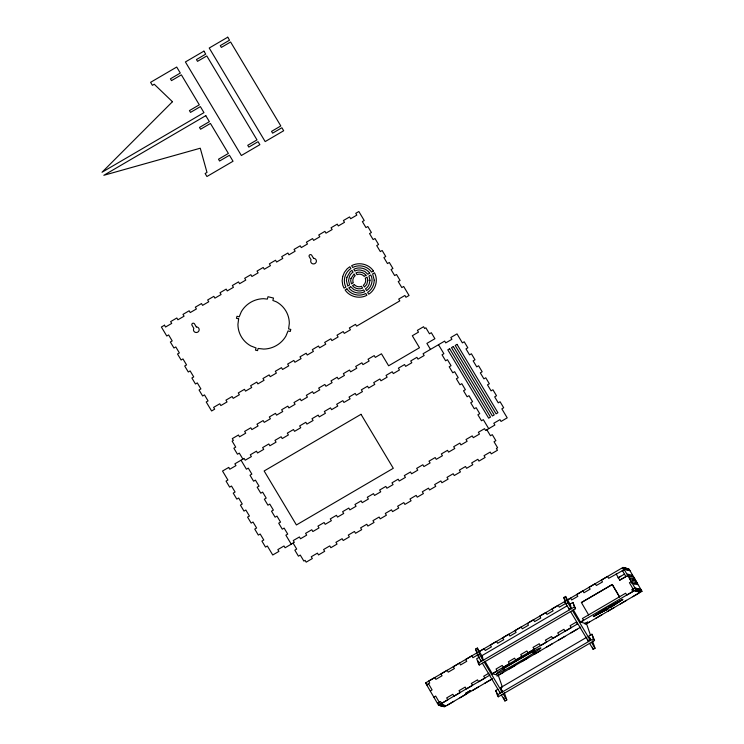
<?xml version="1.0" encoding="UTF-8"?>
<svg xmlns="http://www.w3.org/2000/svg" width="744" height="744" viewBox="0 0 744 744"><rect width="100%" height="100%" fill="white"/><g stroke="black" fill="none" stroke-linecap="round" stroke-linejoin="round"><path stroke-width="1.12" d="M601.059 611.698L597.014 614.404L606.63 608.397M612.256 605.765L615.409 603.747L609.364 607.55L610.015 607.727M503.521 670.772L508.877 667.731A25.761 1.144 -30.2 0 0 531.095 654.729L538.656 649.828A25.761 1.144 -30.2 0 0 537.103 649.41L528.407 654.004A25.761 1.144 -30.2 0 0 506.19 667.005L498.629 671.916A25.761 1.144 -30.2 0 0 500.182 672.334L503.521 670.772L502.33 668.819M600.799 611.568L593.312 616.562L603.83 609.717M603.914 610.034L600.715 612.238L606.751 608.434L606.109 608.257M613.251 605.439L619.11 601.58L611.075 606.76M601.831 611.057L606.5 608.36M612.21 605.951L609.494 607.588M612.284 606.267L622.812 599.422L609.885 607.69M603.226 609.968L606.239 608.294M609.624 607.625L611.68 606.509M584.412 623.779L587.686 622.003L585.351 623.76M480.726 659.826L481.275 661.407L477.685 655.418L475.509 649.121L477.36 648.043L482.689 657.287M568.965 608.211L569.513 609.792L565.924 603.803L563.747 597.506L565.598 596.428L570.36 604.705M492.575 678.695L444.531 706.8L438.495 705.173L425.549 682.936L477.109 652.767M478.876 651.735L622.998 567.43L629.033 569.058L641.988 591.294L586.012 624.039M479.006 651.772L484.167 648.647L485.246 650.498L491.412 646.889L490.333 645.039L496.508 641.421L497.587 643.281L503.753 639.673L502.674 637.813L508.849 634.204L509.928 636.055L516.094 632.447L515.015 630.596L521.191 626.987L522.269 628.838L528.435 625.23L527.487 623.416M528.37 622.895L533.532 619.771L534.611 621.621L540.776 618.013L539.698 616.162L545.873 612.554L546.952 614.404L553.118 610.796L552.039 608.936L558.214 605.328L559.293 607.188L565.459 603.57L564.51 601.756M567.151 600.213L570.555 598.111L571.634 599.962L577.8 596.353L576.721 594.503L582.896 590.894L583.975 592.745L590.141 589.136L589.062 587.286L595.237 583.677L596.316 585.528L602.482 581.92L601.403 580.069L607.578 576.451L608.657 578.311L624.728 569.458L623.649 567.607L622.226 568.807M478.197 654.627L472.905 657.715L471.826 655.864L465.651 659.472L466.73 661.323L460.564 664.931L459.485 663.081L453.31 666.689L454.389 668.549L448.223 672.158L447.144 670.298L440.969 673.906L442.048 675.766L435.882 679.374L434.803 677.524L428.628 681.132L429.707 682.983L426.628 684.787L427.27 684.964M477.685 655.418L479.545 654.329L477.36 648.043M565.924 603.803L567.774 602.714L565.598 596.428M479.731 656.952L476.644 658.756L479.266 665.015L575.521 608.704L572.908 602.445L569.82 604.249L571.364 608.713L567.774 602.714M479.545 654.329L483.126 660.328L481.582 655.864L566.975 605.914M618.087 577.837L624.253 574.229M618.218 577.874L620.729 576.293M588.597 614.888L581.399 602.528L612.247 584.486L619.575 596.874M619.659 580.153L627.806 575.493M612.377 584.524L581.399 602.528M625.797 576.674L619.78 580.19L616.19 574.015M478.187 663.211L574.452 606.909L572.908 602.445M632.251 575.391L627.341 574.07L628.42 575.921L633.33 577.251L632.251 575.391L630.401 576.479L627.452 575.679M632.558 580.181L634.409 579.102L635.488 580.952L629.61 579.39M636.566 582.803L631.656 581.483L632.735 583.333L637.645 584.663L636.566 582.803L634.716 583.891L631.768 583.091M488.985 673.153L483.693 676.25L484.902 678.137L478.736 681.746L477.527 679.858L471.352 683.466L472.561 685.354L466.395 688.963L465.186 687.075L459.011 690.683L460.22 692.571L454.054 696.179L452.845 694.292L446.67 697.909L447.879 699.797L441.713 703.406L440.504 701.518L437.416 703.322L438.067 703.489M438.495 705.173L490.064 675.003M491.831 673.98L577.465 623.993M579.976 622.412L635.953 589.667L641.988 591.294M491.951 674.008L497.243 670.921L496.034 669.033L502.209 665.424L503.418 667.312L509.584 663.695L508.375 661.807L514.55 658.198L515.759 660.086L521.925 656.478L520.716 654.59L526.891 650.981L528.101 652.869L534.266 649.261L533.057 647.373L539.233 643.765L540.442 645.653L546.608 642.044L545.399 640.156L551.574 636.548L552.783 638.436L558.949 634.827L557.74 632.93L563.915 629.322L565.124 631.21L571.29 627.601L570.081 625.713L576.256 622.105L577.335 623.956M580.106 622.449L583.631 620.384L582.422 618.496L625.611 593.228L626.82 595.116L632.995 591.508L631.786 589.62L634.874 587.816L636.594 589.843L634.744 590.931L637.031 589.964L635.953 588.104L637.459 590.076L635.609 591.164L637.887 590.197L636.808 588.337L638.324 590.308L636.473 591.396L638.752 590.429L638.101 588.69L639.18 590.541L637.329 591.629L639.617 590.662L638.538 588.802L640.045 590.773L638.194 591.861L640.472 590.894L639.394 589.034L640.909 591.006L639.059 592.094L641.337 591.127L640.259 589.267L640.909 589.443M439.146 705.349L441.425 704.382L439.574 705.461M440.002 705.582L442.289 704.615L440.439 705.693M440.867 705.814L443.145 704.847L441.294 705.926M441.731 706.047L444.01 705.08L442.159 706.158M442.587 706.279L444.875 705.312L443.024 706.391M443.452 706.512L445.73 705.544L443.88 706.623M497.727 675.571L503.149 672.511M585.881 624.002L589.536 621.975M496.983 676.119L580.72 627.136M572.443 610.508L590.373 640.5L588.83 636.036L591.917 634.232L594.53 640.491L498.275 696.793L495.653 690.544L497.969 689.186M484.204 662.123L502.135 692.115L500.591 687.651L586.979 637.115M497.197 694.998L593.461 638.687L591.917 634.232M501.363 694.989L504.953 700.997L506.804 699.909L504.209 692.441M589.592 643.374L593.182 649.382L595.033 648.294L592.447 640.826M608.09 607.206L610.536 605.793M608.35 607.281L609.829 606.425M608.48 607.318L618.98 601.552L614.144 604.044M606.286 609.559L607.774 608.704M608.034 608.778L593.433 616.599L605.932 609.875M605.225 610.508L608.164 608.806L600.845 612.266L604.807 610.275M610.182 606.109L622.682 599.385L607.96 607.178L608.601 607.346M609.122 607.048L615.279 603.719L611.317 605.709M606.639 609.252L597.144 614.432L600.752 612.731M630.112 570.908L628.392 568.881M623.305 570.657L622.226 570.369L625.955 576.581M633.711 577.093L637.31 583.268M634.409 579.102L629.498 577.772L630.577 579.632M631.405 581.678L629.424 582.719L634.102 590.755M638.901 593.098L632.726 596.716M626.56 600.324L620.384 603.933M614.219 607.541L608.043 611.149M601.877 614.758L595.702 618.366M577.195 629.201L571.02 632.809M564.854 636.418L558.679 640.026M552.513 643.634L546.347 647.243M540.172 650.851L534.006 654.46M527.831 658.068L521.665 661.686M515.49 665.294L509.324 668.903M490.808 679.728L484.642 683.336M478.466 686.945L472.301 690.553M425.549 682.936L426.619 683.225M466.125 694.171L459.959 697.779M430.348 690.999L432.078 689.883L428.479 683.708M453.784 701.387L447.618 704.996M433.947 697.174L435.668 696.059L440.346 704.094M438.495 344.714L443.88 353.707L442.029 354.786L445.61 360.784L447.46 359.705L451.05 365.695L449.199 366.783L452.78 372.781L454.64 371.693L458.22 377.692L456.37 378.78L459.959 384.769L461.81 383.69L465.391 389.689L463.54 390.767L467.13 396.766L468.98 395.687L472.57 401.676L470.719 402.764L474.3 408.763L476.151 407.675L479.741 413.673L477.89 414.761L481.47 420.751L483.33 419.672L488.706 428.665M486.855 429.753L490.445 435.742L492.296 434.663L495.876 440.662L494.025 441.741L497.615 447.739L496.378 448.465L497.457 450.26L491.282 453.868L490.212 452.073L484.037 455.681L485.116 457.476L478.941 461.094L477.871 459.29L471.696 462.898L472.775 464.702L466.6 468.311L465.53 466.507L459.355 470.115L460.434 471.919L454.259 475.528L453.189 473.733L447.014 477.341L448.093 479.136L441.917 482.744L440.848 480.95L434.673 484.558L435.752 486.353L429.576 489.961L428.507 488.166L422.332 491.775L423.41 493.579L417.235 497.187L416.166 495.383L409.991 498.991L411.069 500.796L404.894 504.404L403.825 502.6L397.649 506.218L398.728 508.013L392.553 511.621L391.483 509.826L385.308 513.434L386.387 515.229L380.212 518.838L379.142 517.043L372.967 520.651L374.046 522.446L367.88 526.064L366.801 524.26L360.626 527.868L361.705 529.672L355.539 533.281L354.46 531.476L348.285 535.085L349.364 536.889L343.198 540.497L342.119 538.702L335.944 542.311L337.023 544.106L330.857 547.714L329.778 545.919L323.603 549.528L324.682 551.323L318.516 554.94L317.437 553.136L311.262 556.745L312.341 558.549L306.175 562.157L305.096 560.353L303.859 561.078L300.278 555.08L298.428 556.168L294.838 550.169L296.689 549.081L293.099 543.083M430.478 349.401L426.889 343.403L434.914 338.715L431.325 332.717L429.474 333.796L425.884 327.806L424.657 328.523L423.578 326.728L417.403 330.336L418.481 332.131L412.316 335.739L419.486 347.736L388.628 365.788L381.458 353.791L375.292 357.399L374.213 355.604L368.048 359.213L369.117 361.007L362.951 364.616L361.872 362.821L355.706 366.429L356.776 368.224L350.61 371.842L349.531 370.038L343.365 373.646L344.435 375.45L338.269 379.059L337.19 377.255L331.024 380.863L332.094 382.667L325.928 386.276L324.849 384.481L318.683 388.089L319.753 389.884L313.587 393.492L312.508 391.697L306.342 395.306L307.412 397.101L301.246 400.709L300.167 398.914L294.001 402.523L295.07 404.327L288.904 407.935L287.826 406.131L281.66 409.739L282.729 411.544L276.563 415.152L275.485 413.348L269.319 416.966L270.388 418.76L264.222 422.369L263.144 420.574L256.978 424.182L258.047 425.977L251.881 429.586L250.802 427.791L244.637 431.399L245.706 433.194L239.54 436.812L238.461 435.008L232.295 438.616L233.365 440.42L232.137 441.136L235.718 447.135L233.867 448.223L237.457 454.212L239.308 453.133L242.897 459.132M574.452 606.909L575.521 608.704M593.461 638.687L594.53 640.491M569.82 604.249L570.899 606.053M589.546 638.12L590.624 639.914M591.452 642.295L595.033 648.294M563.747 597.506L565.096 599.757M570.592 611.596L588.523 641.579L587.695 639.198M481.582 655.864L482.661 657.668M500.591 687.651L502.442 691.678L501.307 689.735M482.307 657.947L483.433 659.9M503.214 693.91L506.804 699.909M475.509 649.121L477.304 652.125M482.354 663.211L500.284 693.194L499.736 691.604M495.653 690.544L496.732 692.339M241.047 460.211L246.422 469.204L248.273 468.125L251.863 474.123L250.012 475.202L253.592 481.201L255.443 480.122L259.033 486.12L257.182 487.199L260.772 493.198L262.623 492.11L266.203 498.108L264.353 499.196L267.942 505.185L269.793 504.106L273.373 510.105L271.523 511.184L275.113 517.182L276.963 516.104L280.553 522.102L278.702 523.181L282.283 529.179L284.134 528.091L287.723 534.09L285.873 535.178L291.248 544.171M627.955 568.769L629.033 570.62L627.527 568.649M627.099 568.537L628.178 570.388L626.662 568.416M626.234 568.304L627.313 570.155L625.797 568.184M625.369 568.072L626.448 569.923L624.941 567.951M624.504 567.839L625.592 569.69L624.077 567.719M622.998 567.43L635.953 589.667M612.247 584.486L619.445 596.837M573.178 609.541L580.497 622.105L586.532 623.732L590.596 635.478M534.146 650.433L535.224 652.293M533.578 653.158L532.499 651.307L530.016 652.879A25.761 1.144 -30.2 0 1 507.799 665.871L503.735 668.075L504.813 669.926M484.939 661.156L492.258 673.72L498.294 675.347L502.358 687.093M589.899 637.831L590.42 639.319M592.447 647.243L593.182 649.382M503.837 697.788L504.953 700.997M497.039 693.231L498.275 696.793M477.722 660.551L479.266 665.015M238.647 318.86L237.931 324.338A25.761 25.129 -19.1 0 0 250.84 345.932L256.048 347.95L255.462 350.117L257.536 350.629L258.122 348.452L263.702 349.076A25.761 25.129 -19.1 0 0 285.91 336.083L288.049 330.941L290.262 331.48L290.802 329.443L288.598 328.904L289.323 323.426A25.761 25.129 -19.1 0 0 276.405 301.832L272.871 300.464L273.513 298.065L267.989 296.717L267.347 299.107L263.553 298.688A25.761 25.129 -19.1 0 0 241.335 311.68L239.196 316.814L236.992 316.274L236.443 318.32L238.647 318.86M342.714 276.433L342.138 280.786L342.733 285.119L344.044 288.17L345.895 287.091C342.5 280.823 344.909 272.341 350.88 268.547L349.81 266.752L347.123 268.817L344.407 272.351L342.714 276.433M346.853 277.438L346.425 280.711L347.746 286.003L349.596 284.924L348.564 280.674L349.336 276.945A8.649 8.435 -19.1 0 1 353.037 272.146L351.959 270.342L350.154 271.737L346.853 277.438M350.991 278.451L350.703 280.637L351.447 283.845L353.298 282.757L353.065 282.218A6.436 6.287 -19.1 0 1 354.711 276.108L355.186 275.745L354.107 273.941L350.991 278.451M367.834 280.33L366.699 284.543L364.43 287.017L363.351 285.222L363.825 284.85A6.436 6.287 -19.1 0 0 365.471 278.74L365.239 278.2L367.09 277.121L367.834 280.33M369.973 280.293L369.201 284.013A8.649 8.435 -19.1 0 1 365.499 288.812L366.578 290.616C371.572 287.379 373.59 280.246 370.791 274.954L368.94 276.033L369.973 280.293M374.26 280.209C374.13 285.026 371.749 289.788 367.657 292.411L368.726 294.215C375.683 289.862 378.482 280.032 374.492 272.788L372.642 273.876L374.26 280.209M465.549 693.408L470.45 690.59L465.549 693.408M172.459 101.723L102.012 172.264L203.968 112.632L200.378 106.625L190.511 112.4L189.432 110.605L199.308 104.83L181.369 74.846L171.501 80.622L170.423 78.818L180.299 73.042L176.709 67.044L150.595 82.324L152.39 85.318L154.24 84.239L172.459 101.723M203.921 51.131L185.405 61.957L241.354 155.515L259.861 144.68L258.075 141.685L248.812 147.098L247.743 145.303L256.996 139.891L206.786 55.93L197.532 61.343L196.453 59.548L205.707 54.126L203.921 51.131M227.738 37.2L209.222 48.025L265.171 141.583L283.678 130.749L281.883 127.754L272.63 133.167L271.56 131.372L280.813 125.95L230.603 41.999L221.349 47.411L220.27 45.617L229.524 40.195L227.738 37.2M205.781 115.655L103.825 175.296L200.266 148.214L206.99 172.431L205.139 173.519L206.925 176.514L233.039 161.243L229.45 155.245L219.582 161.02L218.504 159.216L228.38 153.441L210.45 123.458L200.573 129.233L199.494 127.438L209.371 121.663L205.781 115.655M164.48 325.212L161.392 327.025L166.768 336.018L168.618 334.93L172.208 340.929L170.357 342.017L173.947 348.006L175.798 346.927L179.378 352.926L177.528 354.005L181.118 360.003L182.968 358.924L186.549 364.913L184.698 366.002L188.288 372L190.138 370.912L193.728 376.91L191.878 377.999L195.458 383.988L197.309 382.909L200.899 388.907L199.048 389.986L202.638 395.985L204.488 394.906L208.069 400.895L206.218 401.983L211.603 410.976L214.681 409.172L213.612 407.377L219.778 403.769L220.856 405.564L227.022 401.955L225.953 400.151L232.119 396.543L233.198 398.347L239.363 394.738L238.294 392.934L244.46 389.326L245.539 391.13L251.704 387.512L250.635 385.718L256.801 382.109L257.88 383.904L264.046 380.296L262.976 378.501L269.142 374.892L270.221 376.687L276.387 373.079L275.317 371.275L281.483 367.666L282.562 369.47L288.728 365.862L287.658 364.058L293.824 360.449L294.903 362.254L301.069 358.636L299.99 356.841L306.165 353.233L307.244 355.028L313.41 351.419L312.331 349.624L318.506 346.016L319.585 347.811L325.751 344.202L324.672 342.407L330.848 338.79L331.926 340.594L338.092 336.986L337.013 335.181L343.189 331.573L344.267 333.377L350.433 329.769L349.354 327.964L355.53 324.356L356.608 326.151L399.798 300.892L398.719 299.088L404.894 295.48L405.964 297.284L409.051 295.47L403.676 286.477L401.825 287.565L398.235 281.567L400.086 280.479L396.506 274.49L394.646 275.568L391.065 269.57L392.916 268.491L389.326 262.493L387.475 263.571L383.895 257.582L385.745 256.494L382.156 250.496L380.305 251.584L376.715 245.585L378.566 244.497L374.985 238.508L373.135 239.587L369.545 233.588L371.396 232.509L367.815 226.511L365.964 227.59L362.375 221.6L364.225 220.512L358.841 211.519L355.762 213.323L356.832 215.118L350.666 218.727L349.587 216.932L343.421 220.54L344.491 222.344L338.325 225.953L337.246 224.149L331.08 227.757L332.149 229.561L325.984 233.17L324.905 231.365L318.739 234.983L319.818 236.778L313.643 240.386L312.564 238.592L306.398 242.2L307.477 243.995L301.301 247.603L300.223 245.808L294.057 249.417L295.136 251.221L288.96 254.829L287.882 253.025L281.716 256.634L282.794 258.438L276.619 262.046L275.54 260.242L269.375 263.86L270.453 265.654L264.278 269.263L263.199 267.468L257.033 271.076L258.112 272.871L251.937 276.48L250.858 274.685L244.692 278.293L245.771 280.088L239.596 283.706L238.517 281.902L232.351 285.51L233.43 287.314L227.255 290.923L226.176 289.118L220.01 292.727L221.089 294.531L214.914 298.139L213.844 296.344L207.669 299.953L208.748 301.748L202.573 305.356L201.503 303.561L195.328 307.17L196.407 308.965L190.232 312.573L189.162 310.778L182.987 314.387L184.066 316.191L177.89 319.799L176.821 317.995L170.646 321.603L171.725 323.408L165.549 327.016L164.48 325.212M366.011 275.317L364.16 276.405L363.797 275.95A6.436 6.287 -19.1 0 0 357.585 274.424L357.036 274.657L355.958 272.862C359.324 271.262 363.797 272.295 366.011 275.317M369.712 273.16L367.862 274.238L364.597 271.29L360.924 270.174A8.649 8.435 -19.1 0 0 354.888 271.067L353.809 269.263C359.11 266.501 366.346 268.166 369.712 273.16M373.414 270.993L371.563 272.072C367.61 266.101 359.008 264.12 352.73 267.468L351.661 265.664C358.906 261.739 368.885 264.036 373.414 270.993M346.974 288.886L345.123 289.974C349.652 296.93 359.631 299.218 366.876 295.294L365.806 293.499C359.529 296.837 350.926 294.866 346.974 288.886M350.675 286.719L348.824 287.807C352.191 292.801 359.426 294.466 364.727 291.695L363.649 289.9A8.649 8.435 -19.1 0 1 357.613 290.792L353.939 289.667L350.675 286.719M354.377 284.561L352.526 285.64C354.739 288.663 359.213 289.704 362.579 288.095L361.5 286.301L360.952 286.533A6.436 6.287 -19.1 0 1 354.739 285.017L354.377 284.561M228.706 467.427L222.53 471.045L227.915 480.038L226.064 481.117L229.645 487.115L231.496 486.037L235.085 492.026L233.235 493.114L236.815 499.112L238.666 498.024L242.256 504.023L240.405 505.111L243.995 511.1L245.846 510.021L249.426 516.02L247.575 517.099L251.165 523.097L253.016 522.018L256.606 528.008L254.755 529.096L258.335 535.094L260.186 534.006L263.776 540.005L261.925 541.093L265.506 547.082L267.356 546.003L272.741 554.996L278.907 551.388L277.838 549.593L284.003 545.984L285.082 547.779L294.336 542.367L293.257 540.562L299.432 536.954L300.511 538.758L306.677 535.15L305.598 533.346L311.773 529.737L312.852 531.532L319.018 527.924L317.939 526.129L324.114 522.521L325.193 524.315L331.359 520.707L330.28 518.912L336.455 515.304L337.525 517.099L343.7 513.49L342.621 511.686L348.797 508.078L349.866 509.882L356.041 506.273L354.962 504.469L361.138 500.861L362.207 502.665L368.382 499.047L367.303 497.252L373.479 493.644L374.548 495.439L380.723 491.831L379.645 490.036L385.82 486.427L386.889 488.222L393.065 484.614L391.986 482.819L398.161 479.201L399.23 481.005L405.406 477.397L404.327 475.593L410.502 471.984L411.572 473.788L417.747 470.18L416.668 468.376L422.843 464.768L423.913 466.562L430.088 462.954L429.009 461.159L435.184 457.551L436.254 459.346L442.429 455.737L441.35 453.942L447.525 450.334L448.595 452.129L454.77 448.52L453.691 446.716L459.866 443.108L460.936 444.912L467.111 441.304L466.032 439.499L472.208 435.891L473.277 437.686L479.452 434.078L478.373 432.283L484.549 428.674L485.618 430.469L494.872 425.057L493.802 423.262L499.968 419.653L501.047 421.448L507.213 417.84L501.837 408.847L503.688 407.759L500.098 401.76L498.248 402.848L494.667 396.85L496.518 395.771L492.928 389.772L491.077 390.851L487.487 384.853L489.347 383.774L485.758 377.775L483.907 378.854L480.317 372.865L482.168 371.777L478.587 365.778L476.737 366.866L473.147 360.868L474.998 359.789L471.408 353.791L469.557 354.869L465.977 348.871L467.827 347.792L464.237 341.794L462.387 342.872L457.011 333.879L450.836 337.488L451.915 339.292L445.74 342.9L444.67 341.096L423.076 353.735L424.145 355.53L417.979 359.138L416.9 357.343L410.735 360.952L411.804 362.756L405.638 366.364L404.559 364.56L398.393 368.168L399.463 369.973L393.297 373.581L392.218 371.777L386.052 375.394L387.122 377.189L380.956 380.798L379.877 379.003L373.711 382.611L374.781 384.406L368.615 388.015L367.536 386.22L361.37 389.828L362.44 391.623L356.274 395.241L355.195 393.437L349.029 397.045L350.099 398.849L343.933 402.458L342.854 400.653L336.688 404.262L337.757 406.066L331.592 409.674L330.513 407.879L324.347 411.488L325.416 413.283L319.25 416.891L318.172 415.096L312.006 418.705L313.075 420.5L306.909 424.108L305.831 422.313L299.665 425.921L300.734 427.726L294.568 431.334L293.489 429.53L287.324 433.138L288.393 434.942L282.227 438.551L281.148 436.747L274.982 440.364L276.052 442.159L269.886 445.768L268.807 443.973L262.641 447.581L263.711 449.376L257.545 452.984L256.466 451.19L250.3 454.798L251.379 456.602L245.204 460.211L244.125 458.406L234.872 463.819L235.95 465.623L229.775 469.232L228.706 467.427M449.636 348.713L447.786 349.801L488.669 418.165L490.519 417.077L449.636 348.713M453.338 346.546L451.487 347.634L492.37 415.998L494.221 414.92L453.338 346.546M457.039 344.388L455.189 345.467L496.071 413.831L497.931 412.753L457.039 344.388M361.017 414.315L264.139 470.98L296.419 524.957L393.297 468.292L361.017 414.315M313.55 258.335L311.717 255.276A1.432 1.395 -19.1 0 0 309.764 254.801A1.432 1.395 -19.1 0 0 309.253 256.717L311.076 259.777A2.864 2.79 -19.1 0 0 312.582 263.785A2.864 2.79 -19.1 0 0 316.367 261.572A2.864 2.79 -19.1 0 0 313.55 258.335M196.304 326.914L194.482 323.854A1.432 1.395 -19.1 0 0 192.529 323.38A1.432 1.395 -19.1 0 0 192.008 325.295L193.84 328.355A2.864 2.79 -19.1 0 0 195.347 332.363A2.864 2.79 -19.1 0 0 199.132 330.15A2.864 2.79 -19.1 0 0 196.304 326.914"/></g></svg>
